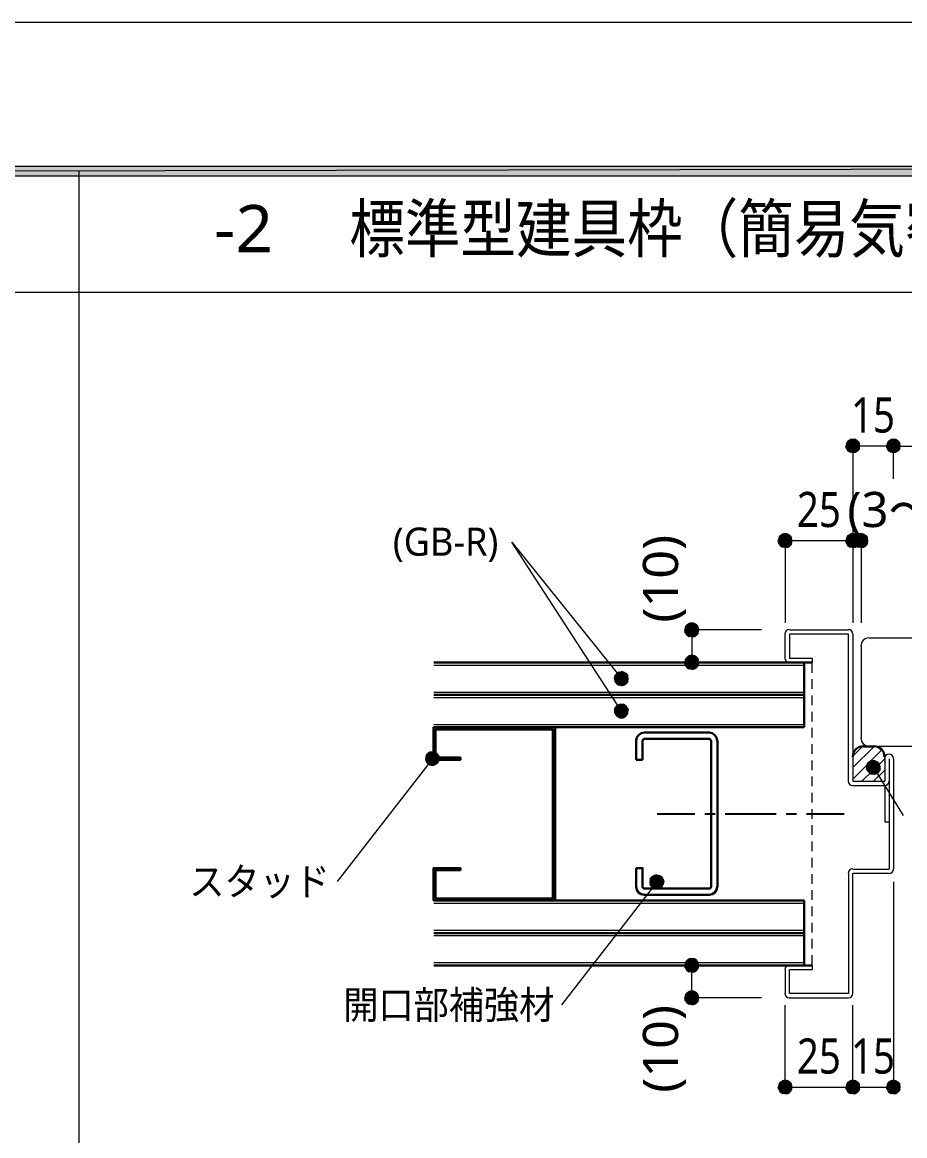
# Model space of a CAD drawing. Header units: millimetres. Extents: x 0 to 420, y 0 to 297.
# Drawn here: x 206 to 271.2, y 214.7 to 297 of the extents above; entities that cross this region are included whole.
import ezdxf
from ezdxf.enums import TextEntityAlignment as Align

# ---------------------------------------------------------------- set-up
doc = ezdxf.new("R2010")
doc.units = ezdxf.units.MM
doc.styles.add('kst32b', font='NotoSansJP-Variable.ttf')

msp = doc.modelspace()

# ---------------------------------------------------------------- hatches: boundary and pattern name
h = msp.add_hatch(color=7)
h.paths.add_polyline_path([(394.166, 285.623), (394.166, 286.321), (26.183, 285.623), (394.166, 285.623)])
h.paths.add_polyline_path([(394.166, 286.321), (26.183, 285.623), (26.183, 286.321), (394.166, 286.321)])
h = msp.add_hatch(color=7)
h.paths.add_polyline_path([(267.377, 266.15), (267.187, 266.129), (267.377, 265.642), (267.377, 266.15)])
h.paths.add_polyline_path([(267.187, 266.129), (267.377, 265.642), (267.018, 266.001), (267.187, 266.129)])
h.paths.add_polyline_path([(267.377, 265.642), (267.018, 266.001), (266.912, 265.832), (267.377, 265.642)])
for points in [[(267.568, 266.129), (267.377, 266.15), (267.377, 265.642), (267.568, 266.129)], [(270.573, 266.129), (270.383, 266.15), (270.383, 265.642), (270.573, 266.129)], [(262.573, 259.122), (262.382, 259.165), (262.382, 258.657), (262.573, 259.122)], [(267.568, 259.122), (267.377, 259.165), (267.377, 258.657), (267.568, 259.122)], [(268.182, 259.122), (267.991, 259.165), (267.991, 258.657), (268.182, 259.122)], [(255.672, 252.518), (255.482, 252.561), (255.482, 252.053), (255.672, 252.518)], [(255.672, 250.126), (255.482, 250.169), (255.482, 249.64), (255.672, 250.126)], [(249.788, 248.243), (249.915, 248.095), (250.275, 248.454), (249.788, 248.243)], [(249.767, 245.978), (249.83, 245.787), (250.275, 246.041), (249.767, 245.978)], [(236.114, 242.062), (236.305, 242.02), (236.305, 242.528), (236.114, 242.062)], [(269.409, 241.956), (269.346, 242.147), (268.901, 241.871), (269.409, 241.956)], [(252.688, 232.939), (252.899, 232.897), (252.899, 233.405), (252.688, 232.939)], [(255.672, 227.732), (255.482, 227.753), (255.482, 227.245), (255.672, 227.732)], [(255.672, 225.319), (255.482, 225.362), (255.482, 224.854), (255.672, 225.319)], [(262.573, 218.715), (262.382, 218.757), (262.382, 218.249), (262.573, 218.715)], [(267.568, 218.715), (267.377, 218.757), (267.377, 218.249), (267.568, 218.715)], [(270.573, 218.715), (270.383, 218.757), (270.383, 218.249), (270.573, 218.715)]]:
    msp.add_hatch(color=7).paths.add_polyline_path(points)
h = msp.add_hatch(color=7)
h.paths.add_polyline_path([(267.885, 265.642), (267.864, 265.832), (267.377, 265.642), (267.885, 265.642)])
h.paths.add_polyline_path([(267.864, 265.832), (267.377, 265.642), (267.737, 266.001), (267.864, 265.832)])
h.paths.add_polyline_path([(267.377, 265.642), (267.737, 266.001), (267.568, 266.129), (267.377, 265.642)])
h = msp.add_hatch(color=7)
h.paths.add_polyline_path([(270.383, 266.15), (270.193, 266.129), (270.383, 265.642), (270.383, 266.15)])
h.paths.add_polyline_path([(270.193, 266.129), (270.383, 265.642), (270.023, 266.001), (270.193, 266.129)])
h.paths.add_polyline_path([(270.383, 265.642), (270.023, 266.001), (269.917, 265.832), (270.383, 265.642)])
h = msp.add_hatch(color=7)
h.paths.add_polyline_path([(270.891, 265.642), (270.849, 265.832), (270.383, 265.642), (270.891, 265.642)])
h.paths.add_polyline_path([(270.849, 265.832), (270.383, 265.642), (270.743, 266.001), (270.849, 265.832)])
h.paths.add_polyline_path([(270.383, 265.642), (270.743, 266.001), (270.573, 266.129), (270.383, 265.642)])
h = msp.add_hatch(color=7)
h.paths.add_polyline_path([(266.912, 265.832), (266.869, 265.642), (267.377, 265.642), (266.912, 265.832)])
h.paths.add_polyline_path([(266.869, 265.642), (267.377, 265.642), (266.912, 265.451), (266.869, 265.642)])
h.paths.add_polyline_path([(267.377, 265.642), (266.912, 265.451), (267.018, 265.282), (267.377, 265.642)])
h = msp.add_hatch(color=7)
h.paths.add_polyline_path([(267.018, 265.282), (267.187, 265.176), (267.377, 265.642), (267.018, 265.282)])
h.paths.add_polyline_path([(267.187, 265.176), (267.377, 265.642), (267.377, 265.134), (267.187, 265.176)])
h.paths.add_polyline_path([(267.377, 265.642), (267.377, 265.134), (267.568, 265.176), (267.377, 265.642)])
h = msp.add_hatch(color=7)
h.paths.add_polyline_path([(267.568, 265.176), (267.737, 265.282), (267.377, 265.642), (267.568, 265.176)])
h.paths.add_polyline_path([(267.737, 265.282), (267.377, 265.642), (267.864, 265.451), (267.737, 265.282)])
h.paths.add_polyline_path([(267.377, 265.642), (267.864, 265.451), (267.885, 265.642), (267.377, 265.642)])
h = msp.add_hatch(color=7)
h.paths.add_polyline_path([(269.917, 265.832), (269.875, 265.642), (270.383, 265.642), (269.917, 265.832)])
h.paths.add_polyline_path([(269.875, 265.642), (270.383, 265.642), (269.917, 265.451), (269.875, 265.642)])
h.paths.add_polyline_path([(270.383, 265.642), (269.917, 265.451), (270.023, 265.282), (270.383, 265.642)])
h = msp.add_hatch(color=7)
h.paths.add_polyline_path([(270.023, 265.282), (270.193, 265.176), (270.383, 265.642), (270.023, 265.282)])
h.paths.add_polyline_path([(270.193, 265.176), (270.383, 265.642), (270.383, 265.134), (270.193, 265.176)])
h.paths.add_polyline_path([(270.383, 265.642), (270.383, 265.134), (270.573, 265.176), (270.383, 265.642)])
h = msp.add_hatch(color=7)
h.paths.add_polyline_path([(270.573, 265.176), (270.743, 265.282), (270.383, 265.642), (270.573, 265.176)])
h.paths.add_polyline_path([(270.743, 265.282), (270.383, 265.642), (270.849, 265.451), (270.743, 265.282)])
h.paths.add_polyline_path([(270.383, 265.642), (270.849, 265.451), (270.891, 265.642), (270.383, 265.642)])
h = msp.add_hatch(color=7)
h.paths.add_polyline_path([(261.916, 258.847), (261.874, 258.657), (262.382, 258.657), (261.916, 258.847)])
h.paths.add_polyline_path([(261.874, 258.657), (262.382, 258.657), (261.916, 258.445), (261.874, 258.657)])
h.paths.add_polyline_path([(262.382, 258.657), (261.916, 258.445), (262.022, 258.276), (262.382, 258.657)])
h = msp.add_hatch(color=7)
h.paths.add_polyline_path([(262.382, 259.165), (262.191, 259.122), (262.382, 258.657), (262.382, 259.165)])
h.paths.add_polyline_path([(262.191, 259.122), (262.382, 258.657), (262.022, 259.016), (262.191, 259.122)])
h.paths.add_polyline_path([(262.382, 258.657), (262.022, 259.016), (261.916, 258.847), (262.382, 258.657)])
h = msp.add_hatch(color=7)
h.paths.add_polyline_path([(262.022, 258.276), (262.191, 258.17), (262.382, 258.657), (262.022, 258.276)])
h.paths.add_polyline_path([(262.191, 258.17), (262.382, 258.657), (262.382, 258.128), (262.191, 258.17)])
h.paths.add_polyline_path([(262.382, 258.657), (262.382, 258.128), (262.573, 258.17), (262.382, 258.657)])
h = msp.add_hatch(color=7)
h.paths.add_polyline_path([(262.89, 258.657), (262.848, 258.847), (262.382, 258.657), (262.89, 258.657)])
h.paths.add_polyline_path([(262.848, 258.847), (262.382, 258.657), (262.742, 259.016), (262.848, 258.847)])
h.paths.add_polyline_path([(262.382, 258.657), (262.742, 259.016), (262.573, 259.122), (262.382, 258.657)])
h = msp.add_hatch(color=7)
h.paths.add_polyline_path([(262.573, 258.17), (262.742, 258.276), (262.382, 258.657), (262.573, 258.17)])
h.paths.add_polyline_path([(262.742, 258.276), (262.382, 258.657), (262.848, 258.445), (262.742, 258.276)])
h.paths.add_polyline_path([(262.382, 258.657), (262.848, 258.445), (262.89, 258.657), (262.382, 258.657)])
h = msp.add_hatch(color=7)
h.paths.add_polyline_path([(266.912, 258.847), (266.869, 258.657), (267.377, 258.657), (266.912, 258.847)])
h.paths.add_polyline_path([(266.869, 258.657), (267.377, 258.657), (266.912, 258.445), (266.869, 258.657)])
h.paths.add_polyline_path([(267.377, 258.657), (266.912, 258.445), (267.018, 258.276), (267.377, 258.657)])
h = msp.add_hatch(color=7)
h.paths.add_polyline_path([(267.377, 259.165), (267.187, 259.122), (267.377, 258.657), (267.377, 259.165)])
h.paths.add_polyline_path([(267.187, 259.122), (267.377, 258.657), (267.018, 259.016), (267.187, 259.122)])
h.paths.add_polyline_path([(267.377, 258.657), (267.018, 259.016), (266.912, 258.847), (267.377, 258.657)])
h = msp.add_hatch(color=7)
h.paths.add_polyline_path([(267.018, 258.276), (267.187, 258.17), (267.377, 258.657), (267.018, 258.276)])
h.paths.add_polyline_path([(267.187, 258.17), (267.377, 258.657), (267.377, 258.128), (267.187, 258.17)])
h.paths.add_polyline_path([(267.377, 258.657), (267.377, 258.128), (267.568, 258.17), (267.377, 258.657)])
h = msp.add_hatch(color=7)
h.paths.add_polyline_path([(267.885, 258.657), (267.864, 258.847), (267.377, 258.657), (267.885, 258.657)])
h.paths.add_polyline_path([(267.864, 258.847), (267.377, 258.657), (267.737, 259.016), (267.864, 258.847)])
h.paths.add_polyline_path([(267.377, 258.657), (267.737, 259.016), (267.568, 259.122), (267.377, 258.657)])
h = msp.add_hatch(color=7)
h.paths.add_polyline_path([(267.568, 258.17), (267.737, 258.276), (267.377, 258.657), (267.568, 258.17)])
h.paths.add_polyline_path([(267.737, 258.276), (267.377, 258.657), (267.864, 258.445), (267.737, 258.276)])
h.paths.add_polyline_path([(267.377, 258.657), (267.864, 258.445), (267.885, 258.657), (267.377, 258.657)])
h = msp.add_hatch(color=7)
h.paths.add_polyline_path([(267.504, 258.847), (267.462, 258.657), (267.991, 258.657), (267.504, 258.847)])
h.paths.add_polyline_path([(267.462, 258.657), (267.991, 258.657), (267.504, 258.445), (267.462, 258.657)])
h.paths.add_polyline_path([(267.991, 258.657), (267.504, 258.445), (267.61, 258.276), (267.991, 258.657)])
h = msp.add_hatch(color=7)
h.paths.add_polyline_path([(267.991, 259.165), (267.779, 259.122), (267.991, 258.657), (267.991, 259.165)])
h.paths.add_polyline_path([(267.779, 259.122), (267.991, 258.657), (267.61, 259.016), (267.779, 259.122)])
h.paths.add_polyline_path([(267.991, 258.657), (267.61, 259.016), (267.504, 258.847), (267.991, 258.657)])
h = msp.add_hatch(color=7)
h.paths.add_polyline_path([(267.61, 258.276), (267.779, 258.17), (267.991, 258.657), (267.61, 258.276)])
h.paths.add_polyline_path([(267.779, 258.17), (267.991, 258.657), (267.991, 258.128), (267.779, 258.17)])
h.paths.add_polyline_path([(267.991, 258.657), (267.991, 258.128), (268.182, 258.17), (267.991, 258.657)])
h = msp.add_hatch(color=7)
h.paths.add_polyline_path([(268.499, 258.657), (268.457, 258.847), (267.991, 258.657), (268.499, 258.657)])
h.paths.add_polyline_path([(268.457, 258.847), (267.991, 258.657), (268.351, 259.016), (268.457, 258.847)])
h.paths.add_polyline_path([(267.991, 258.657), (268.351, 259.016), (268.182, 259.122), (267.991, 258.657)])
h = msp.add_hatch(color=7)
h.paths.add_polyline_path([(268.182, 258.17), (268.351, 258.276), (267.991, 258.657), (268.182, 258.17)])
h.paths.add_polyline_path([(268.351, 258.276), (267.991, 258.657), (268.457, 258.445), (268.351, 258.276)])
h.paths.add_polyline_path([(267.991, 258.657), (268.457, 258.445), (268.499, 258.657), (267.991, 258.657)])
h = msp.add_hatch(color=7)
h.paths.add_polyline_path([(254.995, 252.243), (254.953, 252.053), (255.482, 252.053), (254.995, 252.243)])
h.paths.add_polyline_path([(254.953, 252.053), (255.482, 252.053), (254.995, 251.841), (254.953, 252.053)])
h.paths.add_polyline_path([(255.482, 252.053), (254.995, 251.841), (255.122, 251.693), (255.482, 252.053)])
h = msp.add_hatch(color=7)
h.paths.add_polyline_path([(255.482, 252.561), (255.27, 252.518), (255.482, 252.053), (255.482, 252.561)])
h.paths.add_polyline_path([(255.27, 252.518), (255.482, 252.053), (255.122, 252.412), (255.27, 252.518)])
h.paths.add_polyline_path([(255.482, 252.053), (255.122, 252.412), (254.995, 252.243), (255.482, 252.053)])
h = msp.add_hatch(color=7)
h.paths.add_polyline_path([(255.122, 251.693), (255.27, 251.566), (255.482, 252.053), (255.122, 251.693)])
h.paths.add_polyline_path([(255.27, 251.566), (255.482, 252.053), (255.482, 251.523), (255.27, 251.566)])
h.paths.add_polyline_path([(255.482, 252.053), (255.482, 251.523), (255.672, 251.566), (255.482, 252.053)])
h = msp.add_hatch(color=7)
h.paths.add_polyline_path([(255.99, 252.053), (255.947, 252.243), (255.482, 252.053), (255.99, 252.053)])
h.paths.add_polyline_path([(255.947, 252.243), (255.482, 252.053), (255.841, 252.412), (255.947, 252.243)])
h.paths.add_polyline_path([(255.482, 252.053), (255.841, 252.412), (255.672, 252.518), (255.482, 252.053)])
h = msp.add_hatch(color=7)
h.paths.add_polyline_path([(255.672, 251.566), (255.841, 251.693), (255.482, 252.053), (255.672, 251.566)])
h.paths.add_polyline_path([(255.841, 251.693), (255.482, 252.053), (255.947, 251.841), (255.841, 251.693)])
h.paths.add_polyline_path([(255.482, 252.053), (255.947, 251.841), (255.99, 252.053), (255.482, 252.053)])
h = msp.add_hatch(color=7)
h.paths.add_polyline_path([(254.995, 249.851), (254.953, 249.64), (255.482, 249.64), (254.995, 249.851)])
h.paths.add_polyline_path([(254.953, 249.64), (255.482, 249.64), (254.995, 249.449), (254.953, 249.64)])
h.paths.add_polyline_path([(255.482, 249.64), (254.995, 249.449), (255.122, 249.28), (255.482, 249.64)])
h = msp.add_hatch(color=7)
h.paths.add_polyline_path([(255.482, 250.169), (255.27, 250.126), (255.482, 249.64), (255.482, 250.169)])
h.paths.add_polyline_path([(255.27, 250.126), (255.482, 249.64), (255.122, 249.999), (255.27, 250.126)])
h.paths.add_polyline_path([(255.482, 249.64), (255.122, 249.999), (254.995, 249.851), (255.482, 249.64)])
h = msp.add_hatch(color=7)
h.paths.add_polyline_path([(255.122, 249.28), (255.27, 249.174), (255.482, 249.64), (255.122, 249.28)])
h.paths.add_polyline_path([(255.27, 249.174), (255.482, 249.64), (255.482, 249.132), (255.27, 249.174)])
h.paths.add_polyline_path([(255.482, 249.64), (255.482, 249.132), (255.672, 249.174), (255.482, 249.64)])
h = msp.add_hatch(color=7)
h.paths.add_polyline_path([(255.99, 249.64), (255.947, 249.851), (255.482, 249.64), (255.99, 249.64)])
h.paths.add_polyline_path([(255.947, 249.851), (255.482, 249.64), (255.841, 249.999), (255.947, 249.851)])
h.paths.add_polyline_path([(255.482, 249.64), (255.841, 249.999), (255.672, 250.126), (255.482, 249.64)])
h = msp.add_hatch(color=7)
h.paths.add_polyline_path([(255.672, 249.174), (255.841, 249.28), (255.482, 249.64), (255.672, 249.174)])
h.paths.add_polyline_path([(255.841, 249.28), (255.482, 249.64), (255.947, 249.449), (255.841, 249.28)])
h.paths.add_polyline_path([(255.482, 249.64), (255.947, 249.449), (255.99, 249.64), (255.482, 249.64)])
h = msp.add_hatch(color=7)
h.paths.add_polyline_path([(249.915, 248.814), (249.788, 248.645), (250.275, 248.454), (249.915, 248.814)])
h.paths.add_polyline_path([(249.788, 248.645), (250.275, 248.454), (249.767, 248.454), (249.788, 248.645)])
h.paths.add_polyline_path([(250.275, 248.454), (249.767, 248.454), (249.788, 248.243), (250.275, 248.454)])
h = msp.add_hatch(color=7)
h.paths.add_polyline_path([(250.465, 248.92), (250.275, 248.962), (250.275, 248.454), (250.465, 248.92)])
h.paths.add_polyline_path([(250.275, 248.962), (250.275, 248.454), (250.084, 248.92), (250.275, 248.962)])
h.paths.add_polyline_path([(250.275, 248.454), (250.084, 248.92), (249.915, 248.814), (250.275, 248.454)])
h = msp.add_hatch(color=7)
h.paths.add_polyline_path([(250.783, 248.454), (250.74, 248.645), (250.275, 248.454), (250.783, 248.454)])
h.paths.add_polyline_path([(250.74, 248.645), (250.275, 248.454), (250.635, 248.814), (250.74, 248.645)])
h.paths.add_polyline_path([(250.275, 248.454), (250.635, 248.814), (250.465, 248.92), (250.275, 248.454)])
h = msp.add_hatch(color=7)
h.paths.add_polyline_path([(249.915, 248.095), (250.084, 247.967), (250.275, 248.454), (249.915, 248.095)])
h.paths.add_polyline_path([(250.084, 247.967), (250.275, 248.454), (250.275, 247.925), (250.084, 247.967)])
h.paths.add_polyline_path([(250.275, 248.454), (250.275, 247.925), (250.465, 247.967), (250.275, 248.454)])
h = msp.add_hatch(color=7)
h.paths.add_polyline_path([(250.465, 247.967), (250.635, 248.095), (250.275, 248.454), (250.465, 247.967)])
h.paths.add_polyline_path([(250.635, 248.095), (250.275, 248.454), (250.74, 248.243), (250.635, 248.095)])
h.paths.add_polyline_path([(250.275, 248.454), (250.74, 248.243), (250.783, 248.454), (250.275, 248.454)])
h = msp.add_hatch(color=7)
h.paths.add_polyline_path([(250.021, 246.486), (249.873, 246.359), (250.275, 246.041), (250.021, 246.486)])
h.paths.add_polyline_path([(249.873, 246.359), (250.275, 246.041), (249.767, 246.189), (249.873, 246.359)])
h.paths.add_polyline_path([(250.275, 246.041), (249.767, 246.189), (249.767, 245.978), (250.275, 246.041)])
h = msp.add_hatch(color=7)
h.paths.add_polyline_path([(250.592, 246.443), (250.402, 246.549), (250.275, 246.041), (250.592, 246.443)])
h.paths.add_polyline_path([(250.402, 246.549), (250.275, 246.041), (250.211, 246.549), (250.402, 246.549)])
h.paths.add_polyline_path([(250.275, 246.041), (250.211, 246.549), (250.021, 246.486), (250.275, 246.041)])
h = msp.add_hatch(color=7)
h.paths.add_polyline_path([(250.762, 245.914), (250.783, 246.105), (250.275, 246.041), (250.762, 245.914)])
h.paths.add_polyline_path([(250.783, 246.105), (250.275, 246.041), (250.719, 246.295), (250.783, 246.105)])
h.paths.add_polyline_path([(250.275, 246.041), (250.719, 246.295), (250.592, 246.443), (250.275, 246.041)])
h = msp.add_hatch(color=7)
h.paths.add_polyline_path([(249.83, 245.787), (249.957, 245.639), (250.275, 246.041), (249.83, 245.787)])
h.paths.add_polyline_path([(249.957, 245.639), (250.275, 246.041), (250.148, 245.554), (249.957, 245.639)])
h.paths.add_polyline_path([(250.275, 246.041), (250.148, 245.554), (250.338, 245.533), (250.275, 246.041)])
h = msp.add_hatch(color=7)
h.paths.add_polyline_path([(250.338, 245.533), (250.529, 245.597), (250.275, 246.041), (250.338, 245.533)])
h.paths.add_polyline_path([(250.529, 245.597), (250.275, 246.041), (250.677, 245.745), (250.529, 245.597)])
h.paths.add_polyline_path([(250.275, 246.041), (250.677, 245.745), (250.762, 245.914), (250.275, 246.041)])
h = msp.add_hatch(color=7)
h.paths.add_polyline_path([(236.114, 243.014), (235.945, 242.887), (236.305, 242.528), (236.114, 243.014)])
h.paths.add_polyline_path([(235.945, 242.887), (236.305, 242.528), (235.839, 242.739), (235.945, 242.887)])
h.paths.add_polyline_path([(236.305, 242.528), (235.839, 242.739), (235.797, 242.528), (236.305, 242.528)])
h = msp.add_hatch(color=7)
h.paths.add_polyline_path([(236.664, 242.887), (236.495, 243.014), (236.305, 242.528), (236.664, 242.887)])
h.paths.add_polyline_path([(236.495, 243.014), (236.305, 242.528), (236.305, 243.036), (236.495, 243.014)])
h.paths.add_polyline_path([(236.305, 242.528), (236.305, 243.036), (236.114, 243.014), (236.305, 242.528)])
h = msp.add_hatch(color=7)
h.paths.add_polyline_path([(236.77, 242.337), (236.813, 242.528), (236.305, 242.528), (236.77, 242.337)])
h.paths.add_polyline_path([(236.813, 242.528), (236.305, 242.528), (236.77, 242.739), (236.813, 242.528)])
h.paths.add_polyline_path([(236.305, 242.528), (236.77, 242.739), (236.664, 242.887), (236.305, 242.528)])
h = msp.add_hatch(color=7)
h.paths.add_polyline_path([(235.797, 242.528), (235.839, 242.337), (236.305, 242.528), (235.797, 242.528)])
h.paths.add_polyline_path([(235.839, 242.337), (236.305, 242.528), (235.945, 242.168), (235.839, 242.337)])
h.paths.add_polyline_path([(236.305, 242.528), (235.945, 242.168), (236.114, 242.062), (236.305, 242.528)])
h = msp.add_hatch(color=7)
h.paths.add_polyline_path([(236.305, 242.02), (236.495, 242.062), (236.305, 242.528), (236.305, 242.02)])
h.paths.add_polyline_path([(236.495, 242.062), (236.305, 242.528), (236.664, 242.168), (236.495, 242.062)])
h.paths.add_polyline_path([(236.305, 242.528), (236.664, 242.168), (236.77, 242.337), (236.305, 242.528)])
h = msp.add_hatch(color=7)
h.paths.add_polyline_path([(268.817, 242.379), (268.626, 242.316), (268.901, 241.871), (268.817, 242.379)])
h.paths.add_polyline_path([(268.626, 242.316), (268.901, 241.871), (268.478, 242.189), (268.626, 242.316)])
h.paths.add_polyline_path([(268.901, 241.871), (268.478, 242.189), (268.393, 241.998), (268.901, 241.871)])
h = msp.add_hatch(color=7)
h.paths.add_polyline_path([(269.346, 242.147), (269.198, 242.295), (268.901, 241.871), (269.346, 242.147)])
h.paths.add_polyline_path([(269.198, 242.295), (268.901, 241.871), (269.028, 242.379), (269.198, 242.295)])
h.paths.add_polyline_path([(268.901, 241.871), (269.028, 242.379), (268.817, 242.379), (268.901, 241.871)])
h = msp.add_hatch(color=7)
h.paths.add_polyline_path([(268.393, 241.998), (268.393, 241.787), (268.901, 241.871), (268.393, 241.998)])
h.paths.add_polyline_path([(268.393, 241.787), (268.901, 241.871), (268.457, 241.617), (268.393, 241.787)])
h.paths.add_polyline_path([(268.901, 241.871), (268.457, 241.617), (268.605, 241.469), (268.901, 241.871)])
h = msp.add_hatch(color=7)
h.paths.add_polyline_path([(268.605, 241.469), (268.774, 241.385), (268.901, 241.871), (268.605, 241.469)])
h.paths.add_polyline_path([(268.774, 241.385), (268.901, 241.871), (268.986, 241.363), (268.774, 241.385)])
h.paths.add_polyline_path([(268.901, 241.871), (268.986, 241.363), (269.177, 241.448), (268.901, 241.871)])
h = msp.add_hatch(color=7)
h.paths.add_polyline_path([(269.177, 241.448), (269.325, 241.575), (268.901, 241.871), (269.177, 241.448)])
h.paths.add_polyline_path([(269.325, 241.575), (268.901, 241.871), (269.409, 241.766), (269.325, 241.575)])
h.paths.add_polyline_path([(268.901, 241.871), (269.409, 241.766), (269.409, 241.956), (268.901, 241.871)])
h = msp.add_hatch(color=7)
h.paths.add_polyline_path([(252.688, 233.892), (252.518, 233.786), (252.899, 233.405), (252.688, 233.892)])
h.paths.add_polyline_path([(252.518, 233.786), (252.899, 233.405), (252.412, 233.616), (252.518, 233.786)])
h.paths.add_polyline_path([(252.899, 233.405), (252.412, 233.616), (252.37, 233.405), (252.899, 233.405)])
h = msp.add_hatch(color=7)
h.paths.add_polyline_path([(253.259, 233.786), (253.09, 233.892), (252.899, 233.405), (253.259, 233.786)])
h.paths.add_polyline_path([(253.09, 233.892), (252.899, 233.405), (252.899, 233.934), (253.09, 233.892)])
h.paths.add_polyline_path([(252.899, 233.405), (252.899, 233.934), (252.688, 233.892), (252.899, 233.405)])
h = msp.add_hatch(color=7)
h.paths.add_polyline_path([(253.365, 233.214), (253.407, 233.405), (252.899, 233.405), (253.365, 233.214)])
h.paths.add_polyline_path([(253.407, 233.405), (252.899, 233.405), (253.365, 233.616), (253.407, 233.405)])
h.paths.add_polyline_path([(252.899, 233.405), (253.365, 233.616), (253.259, 233.786), (252.899, 233.405)])
h = msp.add_hatch(color=7)
h.paths.add_polyline_path([(252.37, 233.405), (252.412, 233.214), (252.899, 233.405), (252.37, 233.405)])
h.paths.add_polyline_path([(252.412, 233.214), (252.899, 233.405), (252.518, 233.045), (252.412, 233.214)])
h.paths.add_polyline_path([(252.899, 233.405), (252.518, 233.045), (252.688, 232.939), (252.899, 233.405)])
h = msp.add_hatch(color=7)
h.paths.add_polyline_path([(252.899, 232.897), (253.09, 232.939), (252.899, 233.405), (252.899, 232.897)])
h.paths.add_polyline_path([(253.09, 232.939), (252.899, 233.405), (253.259, 233.045), (253.09, 232.939)])
h.paths.add_polyline_path([(252.899, 233.405), (253.259, 233.045), (253.365, 233.214), (252.899, 233.405)])
h = msp.add_hatch(color=7)
h.paths.add_polyline_path([(254.995, 227.436), (254.953, 227.245), (255.482, 227.245), (254.995, 227.436)])
h.paths.add_polyline_path([(254.953, 227.245), (255.482, 227.245), (254.995, 227.055), (254.953, 227.245)])
h.paths.add_polyline_path([(255.482, 227.245), (254.995, 227.055), (255.122, 226.886), (255.482, 227.245)])
h = msp.add_hatch(color=7)
h.paths.add_polyline_path([(255.482, 227.753), (255.27, 227.732), (255.482, 227.245), (255.482, 227.753)])
h.paths.add_polyline_path([(255.27, 227.732), (255.482, 227.245), (255.122, 227.605), (255.27, 227.732)])
h.paths.add_polyline_path([(255.482, 227.245), (255.122, 227.605), (254.995, 227.436), (255.482, 227.245)])
h = msp.add_hatch(color=7)
h.paths.add_polyline_path([(255.122, 226.886), (255.27, 226.78), (255.482, 227.245), (255.122, 226.886)])
h.paths.add_polyline_path([(255.27, 226.78), (255.482, 227.245), (255.482, 226.737), (255.27, 226.78)])
h.paths.add_polyline_path([(255.482, 227.245), (255.482, 226.737), (255.672, 226.78), (255.482, 227.245)])
h = msp.add_hatch(color=7)
h.paths.add_polyline_path([(255.99, 227.245), (255.947, 227.436), (255.482, 227.245), (255.99, 227.245)])
h.paths.add_polyline_path([(255.947, 227.436), (255.482, 227.245), (255.841, 227.605), (255.947, 227.436)])
h.paths.add_polyline_path([(255.482, 227.245), (255.841, 227.605), (255.672, 227.732), (255.482, 227.245)])
h = msp.add_hatch(color=7)
h.paths.add_polyline_path([(255.672, 226.78), (255.841, 226.886), (255.482, 227.245), (255.672, 226.78)])
h.paths.add_polyline_path([(255.841, 226.886), (255.482, 227.245), (255.947, 227.055), (255.841, 226.886)])
h.paths.add_polyline_path([(255.482, 227.245), (255.947, 227.055), (255.99, 227.245), (255.482, 227.245)])
h = msp.add_hatch(color=7)
h.paths.add_polyline_path([(254.995, 225.044), (254.953, 224.854), (255.482, 224.854), (254.995, 225.044)])
h.paths.add_polyline_path([(254.953, 224.854), (255.482, 224.854), (254.995, 224.642), (254.953, 224.854)])
h.paths.add_polyline_path([(255.482, 224.854), (254.995, 224.642), (255.122, 224.494), (255.482, 224.854)])
h = msp.add_hatch(color=7)
h.paths.add_polyline_path([(255.482, 225.362), (255.27, 225.319), (255.482, 224.854), (255.482, 225.362)])
h.paths.add_polyline_path([(255.27, 225.319), (255.482, 224.854), (255.122, 225.213), (255.27, 225.319)])
h.paths.add_polyline_path([(255.482, 224.854), (255.122, 225.213), (254.995, 225.044), (255.482, 224.854)])
h = msp.add_hatch(color=7)
h.paths.add_polyline_path([(255.122, 224.494), (255.27, 224.367), (255.482, 224.854), (255.122, 224.494)])
h.paths.add_polyline_path([(255.27, 224.367), (255.482, 224.854), (255.482, 224.324), (255.27, 224.367)])
h.paths.add_polyline_path([(255.482, 224.854), (255.482, 224.324), (255.672, 224.367), (255.482, 224.854)])
h = msp.add_hatch(color=7)
h.paths.add_polyline_path([(255.99, 224.854), (255.947, 225.044), (255.482, 224.854), (255.99, 224.854)])
h.paths.add_polyline_path([(255.947, 225.044), (255.482, 224.854), (255.841, 225.213), (255.947, 225.044)])
h.paths.add_polyline_path([(255.482, 224.854), (255.841, 225.213), (255.672, 225.319), (255.482, 224.854)])
h = msp.add_hatch(color=7)
h.paths.add_polyline_path([(255.672, 224.367), (255.841, 224.494), (255.482, 224.854), (255.672, 224.367)])
h.paths.add_polyline_path([(255.841, 224.494), (255.482, 224.854), (255.947, 224.642), (255.841, 224.494)])
h.paths.add_polyline_path([(255.482, 224.854), (255.947, 224.642), (255.99, 224.854), (255.482, 224.854)])
h = msp.add_hatch(color=7)
h.paths.add_polyline_path([(261.916, 218.44), (261.874, 218.249), (262.382, 218.249), (261.916, 218.44)])
h.paths.add_polyline_path([(261.874, 218.249), (262.382, 218.249), (261.916, 218.059), (261.874, 218.249)])
h.paths.add_polyline_path([(262.382, 218.249), (261.916, 218.059), (262.022, 217.89), (262.382, 218.249)])
h = msp.add_hatch(color=7)
h.paths.add_polyline_path([(262.382, 218.757), (262.191, 218.715), (262.382, 218.249), (262.382, 218.757)])
h.paths.add_polyline_path([(262.191, 218.715), (262.382, 218.249), (262.022, 218.609), (262.191, 218.715)])
h.paths.add_polyline_path([(262.382, 218.249), (262.022, 218.609), (261.916, 218.44), (262.382, 218.249)])
h = msp.add_hatch(color=7)
h.paths.add_polyline_path([(262.022, 217.89), (262.191, 217.784), (262.382, 218.249), (262.022, 217.89)])
h.paths.add_polyline_path([(262.191, 217.784), (262.382, 218.249), (262.382, 217.741), (262.191, 217.784)])
h.paths.add_polyline_path([(262.382, 218.249), (262.382, 217.741), (262.573, 217.784), (262.382, 218.249)])
h = msp.add_hatch(color=7)
h.paths.add_polyline_path([(262.89, 218.249), (262.848, 218.44), (262.382, 218.249), (262.89, 218.249)])
h.paths.add_polyline_path([(262.848, 218.44), (262.382, 218.249), (262.742, 218.609), (262.848, 218.44)])
h.paths.add_polyline_path([(262.382, 218.249), (262.742, 218.609), (262.573, 218.715), (262.382, 218.249)])
h = msp.add_hatch(color=7)
h.paths.add_polyline_path([(262.573, 217.784), (262.742, 217.89), (262.382, 218.249), (262.573, 217.784)])
h.paths.add_polyline_path([(262.742, 217.89), (262.382, 218.249), (262.848, 218.059), (262.742, 217.89)])
h.paths.add_polyline_path([(262.382, 218.249), (262.848, 218.059), (262.89, 218.249), (262.382, 218.249)])
h = msp.add_hatch(color=7)
h.paths.add_polyline_path([(266.912, 218.44), (266.869, 218.249), (267.377, 218.249), (266.912, 218.44)])
h.paths.add_polyline_path([(266.869, 218.249), (267.377, 218.249), (266.912, 218.059), (266.869, 218.249)])
h.paths.add_polyline_path([(267.377, 218.249), (266.912, 218.059), (267.018, 217.89), (267.377, 218.249)])
h = msp.add_hatch(color=7)
h.paths.add_polyline_path([(267.377, 218.757), (267.187, 218.715), (267.377, 218.249), (267.377, 218.757)])
h.paths.add_polyline_path([(267.187, 218.715), (267.377, 218.249), (267.018, 218.609), (267.187, 218.715)])
h.paths.add_polyline_path([(267.377, 218.249), (267.018, 218.609), (266.912, 218.44), (267.377, 218.249)])
h = msp.add_hatch(color=7)
h.paths.add_polyline_path([(267.018, 217.89), (267.187, 217.784), (267.377, 218.249), (267.018, 217.89)])
h.paths.add_polyline_path([(267.187, 217.784), (267.377, 218.249), (267.377, 217.741), (267.187, 217.784)])
h.paths.add_polyline_path([(267.377, 218.249), (267.377, 217.741), (267.568, 217.784), (267.377, 218.249)])
h = msp.add_hatch(color=7)
h.paths.add_polyline_path([(267.885, 218.249), (267.864, 218.44), (267.377, 218.249), (267.885, 218.249)])
h.paths.add_polyline_path([(267.864, 218.44), (267.377, 218.249), (267.737, 218.609), (267.864, 218.44)])
h.paths.add_polyline_path([(267.377, 218.249), (267.737, 218.609), (267.568, 218.715), (267.377, 218.249)])
h = msp.add_hatch(color=7)
h.paths.add_polyline_path([(267.568, 217.784), (267.737, 217.89), (267.377, 218.249), (267.568, 217.784)])
h.paths.add_polyline_path([(267.737, 217.89), (267.377, 218.249), (267.864, 218.059), (267.737, 217.89)])
h.paths.add_polyline_path([(267.377, 218.249), (267.864, 218.059), (267.885, 218.249), (267.377, 218.249)])
h = msp.add_hatch(color=7)
h.paths.add_polyline_path([(269.917, 218.44), (269.875, 218.249), (270.383, 218.249), (269.917, 218.44)])
h.paths.add_polyline_path([(269.875, 218.249), (270.383, 218.249), (269.917, 218.059), (269.875, 218.249)])
h.paths.add_polyline_path([(270.383, 218.249), (269.917, 218.059), (270.023, 217.89), (270.383, 218.249)])
h = msp.add_hatch(color=7)
h.paths.add_polyline_path([(270.383, 218.757), (270.193, 218.715), (270.383, 218.249), (270.383, 218.757)])
h.paths.add_polyline_path([(270.193, 218.715), (270.383, 218.249), (270.023, 218.609), (270.193, 218.715)])
h.paths.add_polyline_path([(270.383, 218.249), (270.023, 218.609), (269.917, 218.44), (270.383, 218.249)])
h = msp.add_hatch(color=7)
h.paths.add_polyline_path([(270.023, 217.89), (270.193, 217.784), (270.383, 218.249), (270.023, 217.89)])
h.paths.add_polyline_path([(270.193, 217.784), (270.383, 218.249), (270.383, 217.741), (270.193, 217.784)])
h.paths.add_polyline_path([(270.383, 218.249), (270.383, 217.741), (270.573, 217.784), (270.383, 218.249)])
h = msp.add_hatch(color=7)
h.paths.add_polyline_path([(270.891, 218.249), (270.849, 218.44), (270.383, 218.249), (270.891, 218.249)])
h.paths.add_polyline_path([(270.849, 218.44), (270.383, 218.249), (270.743, 218.609), (270.849, 218.44)])
h.paths.add_polyline_path([(270.383, 218.249), (270.743, 218.609), (270.573, 218.715), (270.383, 218.249)])
h = msp.add_hatch(color=7)
h.paths.add_polyline_path([(270.573, 217.784), (270.743, 217.89), (270.383, 218.249), (270.573, 217.784)])
h.paths.add_polyline_path([(270.743, 217.89), (270.383, 218.249), (270.849, 218.059), (270.743, 217.89)])
h.paths.add_polyline_path([(270.383, 218.249), (270.849, 218.059), (270.891, 218.249), (270.383, 218.249)])

# ---------------------------------------------------------------- linework, layer by layer
at = {"lineweight": 13}
msp.add_lwpolyline([(0.191, 0), (0.191, 296.968), (420.158, 296.968), (420.158, 0)], close=True, dxfattribs=at)
at = {"lineweight": 0}
for points in [[(394.166, 285.623), (394.166, 286.321), (26.183, 285.623)], [(394.166, 286.321), (26.183, 285.623), (26.183, 286.321)], [(267.377, 265.642), (267.018, 266.001), (266.912, 265.832)], [(267.187, 266.129), (267.377, 265.642), (267.018, 266.001)], [(267.377, 266.15), (267.187, 266.129), (267.377, 265.642)], [(267.568, 266.129), (267.377, 266.15), (267.377, 265.642)], [(267.377, 265.642), (267.737, 266.001), (267.568, 266.129)], [(267.864, 265.832), (267.377, 265.642), (267.737, 266.001)], [(270.383, 265.642), (270.023, 266.001), (269.917, 265.832)], [(270.193, 266.129), (270.383, 265.642), (270.023, 266.001)], [(270.383, 266.15), (270.193, 266.129), (270.383, 265.642)], [(270.573, 266.129), (270.383, 266.15), (270.383, 265.642)], [(270.383, 265.642), (270.743, 266.001), (270.573, 266.129)], [(270.849, 265.832), (270.383, 265.642), (270.743, 266.001)], [(266.912, 265.832), (266.869, 265.642), (267.377, 265.642)], [(266.869, 265.642), (267.377, 265.642), (266.912, 265.451)], [(267.377, 265.642), (266.912, 265.451), (267.018, 265.282)], [(267.018, 265.282), (267.187, 265.176), (267.377, 265.642)], [(267.187, 265.176), (267.377, 265.642), (267.377, 265.134)], [(267.885, 265.642), (267.864, 265.832), (267.377, 265.642)], [(267.377, 265.642), (267.377, 265.134), (267.568, 265.176)], [(267.568, 265.176), (267.737, 265.282), (267.377, 265.642)], [(267.737, 265.282), (267.377, 265.642), (267.864, 265.451)], [(267.377, 265.642), (267.864, 265.451), (267.885, 265.642)], [(269.917, 265.832), (269.875, 265.642), (270.383, 265.642)], [(269.875, 265.642), (270.383, 265.642), (269.917, 265.451)], [(270.383, 265.642), (269.917, 265.451), (270.023, 265.282)], [(270.023, 265.282), (270.193, 265.176), (270.383, 265.642)], [(270.193, 265.176), (270.383, 265.642), (270.383, 265.134)], [(270.891, 265.642), (270.849, 265.832), (270.383, 265.642)], [(270.383, 265.642), (270.383, 265.134), (270.573, 265.176)], [(270.573, 265.176), (270.743, 265.282), (270.383, 265.642)], [(270.743, 265.282), (270.383, 265.642), (270.849, 265.451)], [(270.383, 265.642), (270.849, 265.451), (270.891, 265.642)], [(261.916, 258.847), (261.874, 258.657), (262.382, 258.657)], [(261.874, 258.657), (262.382, 258.657), (261.916, 258.445)], [(262.382, 258.657), (262.022, 259.016), (261.916, 258.847)], [(262.382, 258.657), (261.916, 258.445), (262.022, 258.276)], [(262.191, 259.122), (262.382, 258.657), (262.022, 259.016)], [(262.022, 258.276), (262.191, 258.17), (262.382, 258.657)], [(262.382, 259.165), (262.191, 259.122), (262.382, 258.657)], [(262.191, 258.17), (262.382, 258.657), (262.382, 258.128)], [(262.573, 259.122), (262.382, 259.165), (262.382, 258.657)], [(262.382, 258.657), (262.742, 259.016), (262.573, 259.122)], [(262.848, 258.847), (262.382, 258.657), (262.742, 259.016)], [(262.89, 258.657), (262.848, 258.847), (262.382, 258.657)], [(262.382, 258.657), (262.382, 258.128), (262.573, 258.17)], [(262.573, 258.17), (262.742, 258.276), (262.382, 258.657)], [(262.742, 258.276), (262.382, 258.657), (262.848, 258.445)], [(262.382, 258.657), (262.848, 258.445), (262.89, 258.657)], [(266.912, 258.847), (266.869, 258.657), (267.377, 258.657)], [(266.869, 258.657), (267.377, 258.657), (266.912, 258.445)], [(267.377, 258.657), (267.018, 259.016), (266.912, 258.847)], [(267.377, 258.657), (266.912, 258.445), (267.018, 258.276)], [(267.187, 259.122), (267.377, 258.657), (267.018, 259.016)], [(267.018, 258.276), (267.187, 258.17), (267.377, 258.657)], [(267.377, 259.165), (267.187, 259.122), (267.377, 258.657)], [(267.187, 258.17), (267.377, 258.657), (267.377, 258.128)], [(267.568, 259.122), (267.377, 259.165), (267.377, 258.657)], [(267.377, 258.657), (267.737, 259.016), (267.568, 259.122)], [(267.864, 258.847), (267.377, 258.657), (267.737, 259.016)], [(267.885, 258.657), (267.864, 258.847), (267.377, 258.657)], [(267.377, 258.657), (267.377, 258.128), (267.568, 258.17)], [(267.568, 258.17), (267.737, 258.276), (267.377, 258.657)], [(267.737, 258.276), (267.377, 258.657), (267.864, 258.445)], [(267.377, 258.657), (267.864, 258.445), (267.885, 258.657)], [(267.504, 258.847), (267.462, 258.657), (267.991, 258.657)], [(267.462, 258.657), (267.991, 258.657), (267.504, 258.445)], [(267.991, 258.657), (267.61, 259.016), (267.504, 258.847)], [(267.991, 258.657), (267.504, 258.445), (267.61, 258.276)], [(267.779, 259.122), (267.991, 258.657), (267.61, 259.016)], [(267.61, 258.276), (267.779, 258.17), (267.991, 258.657)], [(267.991, 259.165), (267.779, 259.122), (267.991, 258.657)], [(267.779, 258.17), (267.991, 258.657), (267.991, 258.128)], [(268.182, 259.122), (267.991, 259.165), (267.991, 258.657)], [(267.991, 258.657), (268.351, 259.016), (268.182, 259.122)], [(268.457, 258.847), (267.991, 258.657), (268.351, 259.016)], [(268.499, 258.657), (268.457, 258.847), (267.991, 258.657)], [(267.991, 258.657), (267.991, 258.128), (268.182, 258.17)], [(268.182, 258.17), (268.351, 258.276), (267.991, 258.657)], [(268.351, 258.276), (267.991, 258.657), (268.457, 258.445)], [(267.991, 258.657), (268.457, 258.445), (268.499, 258.657)], [(254.995, 252.243), (254.953, 252.053), (255.482, 252.053)], [(254.953, 252.053), (255.482, 252.053), (254.995, 251.841)], [(255.482, 252.053), (255.122, 252.412), (254.995, 252.243)], [(255.482, 252.053), (254.995, 251.841), (255.122, 251.693)], [(255.27, 252.518), (255.482, 252.053), (255.122, 252.412)], [(255.122, 251.693), (255.27, 251.566), (255.482, 252.053)], [(255.482, 252.561), (255.27, 252.518), (255.482, 252.053)], [(255.27, 251.566), (255.482, 252.053), (255.482, 251.523)], [(255.672, 252.518), (255.482, 252.561), (255.482, 252.053)], [(255.482, 252.053), (255.841, 252.412), (255.672, 252.518)], [(255.947, 252.243), (255.482, 252.053), (255.841, 252.412)], [(255.99, 252.053), (255.947, 252.243), (255.482, 252.053)], [(255.482, 252.053), (255.482, 251.523), (255.672, 251.566)], [(255.672, 251.566), (255.841, 251.693), (255.482, 252.053)], [(255.841, 251.693), (255.482, 252.053), (255.947, 251.841)], [(255.482, 252.053), (255.947, 251.841), (255.99, 252.053)], [(254.995, 249.851), (254.953, 249.64), (255.482, 249.64)], [(254.953, 249.64), (255.482, 249.64), (254.995, 249.449)], [(255.482, 249.64), (255.122, 249.999), (254.995, 249.851)], [(255.482, 249.64), (254.995, 249.449), (255.122, 249.28)], [(255.27, 250.126), (255.482, 249.64), (255.122, 249.999)], [(255.122, 249.28), (255.27, 249.174), (255.482, 249.64)], [(255.482, 250.169), (255.27, 250.126), (255.482, 249.64)], [(255.27, 249.174), (255.482, 249.64), (255.482, 249.132)], [(255.672, 250.126), (255.482, 250.169), (255.482, 249.64)], [(255.482, 249.64), (255.841, 249.999), (255.672, 250.126)], [(255.947, 249.851), (255.482, 249.64), (255.841, 249.999)], [(255.99, 249.64), (255.947, 249.851), (255.482, 249.64)], [(255.482, 249.64), (255.482, 249.132), (255.672, 249.174)], [(255.672, 249.174), (255.841, 249.28), (255.482, 249.64)], [(255.841, 249.28), (255.482, 249.64), (255.947, 249.449)], [(255.482, 249.64), (255.947, 249.449), (255.99, 249.64)], [(249.788, 248.645), (250.275, 248.454), (249.767, 248.454)], [(249.915, 248.814), (249.788, 248.645), (250.275, 248.454)], [(250.275, 248.454), (250.084, 248.92), (249.915, 248.814)], [(250.275, 248.962), (250.275, 248.454), (250.084, 248.92)], [(250.465, 248.92), (250.275, 248.962), (250.275, 248.454)], [(250.275, 248.454), (250.635, 248.814), (250.465, 248.92)], [(250.74, 248.645), (250.275, 248.454), (250.635, 248.814)], [(250.783, 248.454), (250.74, 248.645), (250.275, 248.454)], [(250.275, 248.454), (249.767, 248.454), (249.788, 248.243)], [(249.788, 248.243), (249.915, 248.095), (250.275, 248.454)], [(249.915, 248.095), (250.084, 247.967), (250.275, 248.454)], [(250.084, 247.967), (250.275, 248.454), (250.275, 247.925)], [(250.275, 248.454), (250.275, 247.925), (250.465, 247.967)], [(250.465, 247.967), (250.635, 248.095), (250.275, 248.454)], [(250.635, 248.095), (250.275, 248.454), (250.74, 248.243)], [(250.275, 248.454), (250.74, 248.243), (250.783, 248.454)], [(249.873, 246.359), (250.275, 246.041), (249.767, 246.189)], [(250.275, 246.041), (249.767, 246.189), (249.767, 245.978)], [(250.021, 246.486), (249.873, 246.359), (250.275, 246.041)], [(250.275, 246.041), (250.211, 246.549), (250.021, 246.486)], [(250.402, 246.549), (250.275, 246.041), (250.211, 246.549)], [(250.592, 246.443), (250.402, 246.549), (250.275, 246.041)], [(250.275, 246.041), (250.719, 246.295), (250.592, 246.443)], [(250.783, 246.105), (250.275, 246.041), (250.719, 246.295)], [(249.767, 245.978), (249.83, 245.787), (250.275, 246.041)], [(249.83, 245.787), (249.957, 245.639), (250.275, 246.041)], [(249.957, 245.639), (250.275, 246.041), (250.148, 245.554)], [(250.275, 246.041), (250.148, 245.554), (250.338, 245.533)], [(250.762, 245.914), (250.783, 246.105), (250.275, 246.041)], [(250.338, 245.533), (250.529, 245.597), (250.275, 246.041)], [(250.529, 245.597), (250.275, 246.041), (250.677, 245.745)], [(250.275, 246.041), (250.677, 245.745), (250.762, 245.914)], [(235.945, 242.887), (236.305, 242.528), (235.839, 242.739)], [(236.114, 243.014), (235.945, 242.887), (236.305, 242.528)], [(236.305, 242.528), (236.305, 243.036), (236.114, 243.014)], [(236.495, 243.014), (236.305, 242.528), (236.305, 243.036)], [(236.664, 242.887), (236.495, 243.014), (236.305, 242.528)], [(236.305, 242.528), (236.77, 242.739), (236.664, 242.887)], [(236.305, 242.528), (235.839, 242.739), (235.797, 242.528)], [(235.797, 242.528), (235.839, 242.337), (236.305, 242.528)], [(235.839, 242.337), (236.305, 242.528), (235.945, 242.168)], [(236.305, 242.528), (235.945, 242.168), (236.114, 242.062)], [(236.114, 242.062), (236.305, 242.02), (236.305, 242.528)], [(236.813, 242.528), (236.305, 242.528), (236.77, 242.739)], [(236.305, 242.02), (236.495, 242.062), (236.305, 242.528)], [(236.495, 242.062), (236.305, 242.528), (236.664, 242.168)], [(236.305, 242.528), (236.664, 242.168), (236.77, 242.337)], [(236.77, 242.337), (236.813, 242.528), (236.305, 242.528)], [(268.901, 241.871), (268.478, 242.189), (268.393, 241.998)], [(268.626, 242.316), (268.901, 241.871), (268.478, 242.189)], [(268.817, 242.379), (268.626, 242.316), (268.901, 241.871)], [(268.901, 241.871), (269.028, 242.379), (268.817, 242.379)], [(269.198, 242.295), (268.901, 241.871), (269.028, 242.379)], [(269.346, 242.147), (269.198, 242.295), (268.901, 241.871)], [(269.409, 241.956), (269.346, 242.147), (268.901, 241.871)], [(268.393, 241.998), (268.393, 241.787), (268.901, 241.871)], [(268.393, 241.787), (268.901, 241.871), (268.457, 241.617)], [(268.901, 241.871), (268.457, 241.617), (268.605, 241.469)], [(268.605, 241.469), (268.774, 241.385), (268.901, 241.871)], [(268.774, 241.385), (268.901, 241.871), (268.986, 241.363)], [(268.901, 241.871), (269.409, 241.766), (269.409, 241.956)], [(268.901, 241.871), (268.986, 241.363), (269.177, 241.448)], [(269.177, 241.448), (269.325, 241.575), (268.901, 241.871)], [(269.325, 241.575), (268.901, 241.871), (269.409, 241.766)], [(252.518, 233.786), (252.899, 233.405), (252.412, 233.616)], [(252.688, 233.892), (252.518, 233.786), (252.899, 233.405)], [(252.899, 233.405), (252.899, 233.934), (252.688, 233.892)], [(253.09, 233.892), (252.899, 233.405), (252.899, 233.934)], [(253.259, 233.786), (253.09, 233.892), (252.899, 233.405)], [(252.899, 233.405), (253.365, 233.616), (253.259, 233.786)], [(252.899, 233.405), (252.412, 233.616), (252.37, 233.405)], [(252.37, 233.405), (252.412, 233.214), (252.899, 233.405)], [(252.412, 233.214), (252.899, 233.405), (252.518, 233.045)], [(252.899, 233.405), (252.518, 233.045), (252.688, 232.939)], [(252.688, 232.939), (252.899, 232.897), (252.899, 233.405)], [(253.407, 233.405), (252.899, 233.405), (253.365, 233.616)], [(252.899, 232.897), (253.09, 232.939), (252.899, 233.405)], [(253.09, 232.939), (252.899, 233.405), (253.259, 233.045)], [(252.899, 233.405), (253.259, 233.045), (253.365, 233.214)], [(253.365, 233.214), (253.407, 233.405), (252.899, 233.405)], [(254.995, 227.436), (254.953, 227.245), (255.482, 227.245)], [(254.953, 227.245), (255.482, 227.245), (254.995, 227.055)], [(255.482, 227.245), (255.122, 227.605), (254.995, 227.436)], [(255.482, 227.245), (254.995, 227.055), (255.122, 226.886)], [(255.27, 227.732), (255.482, 227.245), (255.122, 227.605)], [(255.122, 226.886), (255.27, 226.78), (255.482, 227.245)], [(255.482, 227.753), (255.27, 227.732), (255.482, 227.245)], [(255.27, 226.78), (255.482, 227.245), (255.482, 226.737)], [(255.672, 227.732), (255.482, 227.753), (255.482, 227.245)], [(255.482, 227.245), (255.841, 227.605), (255.672, 227.732)], [(255.947, 227.436), (255.482, 227.245), (255.841, 227.605)], [(255.99, 227.245), (255.947, 227.436), (255.482, 227.245)], [(255.482, 227.245), (255.482, 226.737), (255.672, 226.78)], [(255.672, 226.78), (255.841, 226.886), (255.482, 227.245)], [(255.841, 226.886), (255.482, 227.245), (255.947, 227.055)], [(255.482, 227.245), (255.947, 227.055), (255.99, 227.245)], [(254.995, 225.044), (254.953, 224.854), (255.482, 224.854)], [(254.953, 224.854), (255.482, 224.854), (254.995, 224.642)], [(255.482, 224.854), (255.122, 225.213), (254.995, 225.044)], [(255.482, 224.854), (254.995, 224.642), (255.122, 224.494)], [(255.27, 225.319), (255.482, 224.854), (255.122, 225.213)], [(255.122, 224.494), (255.27, 224.367), (255.482, 224.854)], [(255.482, 225.362), (255.27, 225.319), (255.482, 224.854)], [(255.27, 224.367), (255.482, 224.854), (255.482, 224.324)], [(255.672, 225.319), (255.482, 225.362), (255.482, 224.854)], [(255.482, 224.854), (255.841, 225.213), (255.672, 225.319)], [(255.947, 225.044), (255.482, 224.854), (255.841, 225.213)], [(255.99, 224.854), (255.947, 225.044), (255.482, 224.854)], [(255.482, 224.854), (255.482, 224.324), (255.672, 224.367)], [(255.672, 224.367), (255.841, 224.494), (255.482, 224.854)], [(255.841, 224.494), (255.482, 224.854), (255.947, 224.642)], [(255.482, 224.854), (255.947, 224.642), (255.99, 224.854)], [(261.916, 218.44), (261.874, 218.249), (262.382, 218.249)], [(261.874, 218.249), (262.382, 218.249), (261.916, 218.059)], [(262.382, 218.249), (262.022, 218.609), (261.916, 218.44)], [(262.382, 218.249), (261.916, 218.059), (262.022, 217.89)], [(262.191, 218.715), (262.382, 218.249), (262.022, 218.609)], [(262.022, 217.89), (262.191, 217.784), (262.382, 218.249)], [(262.382, 218.757), (262.191, 218.715), (262.382, 218.249)], [(262.191, 217.784), (262.382, 218.249), (262.382, 217.741)], [(262.573, 218.715), (262.382, 218.757), (262.382, 218.249)], [(262.382, 218.249), (262.742, 218.609), (262.573, 218.715)], [(262.848, 218.44), (262.382, 218.249), (262.742, 218.609)], [(262.89, 218.249), (262.848, 218.44), (262.382, 218.249)], [(262.382, 218.249), (262.382, 217.741), (262.573, 217.784)], [(262.573, 217.784), (262.742, 217.89), (262.382, 218.249)], [(262.742, 217.89), (262.382, 218.249), (262.848, 218.059)], [(262.382, 218.249), (262.848, 218.059), (262.89, 218.249)], [(266.912, 218.44), (266.869, 218.249), (267.377, 218.249)], [(266.869, 218.249), (267.377, 218.249), (266.912, 218.059)], [(267.377, 218.249), (267.018, 218.609), (266.912, 218.44)], [(267.377, 218.249), (266.912, 218.059), (267.018, 217.89)], [(267.187, 218.715), (267.377, 218.249), (267.018, 218.609)], [(267.018, 217.89), (267.187, 217.784), (267.377, 218.249)], [(267.377, 218.757), (267.187, 218.715), (267.377, 218.249)], [(267.187, 217.784), (267.377, 218.249), (267.377, 217.741)], [(267.568, 218.715), (267.377, 218.757), (267.377, 218.249)], [(267.377, 218.249), (267.737, 218.609), (267.568, 218.715)], [(267.864, 218.44), (267.377, 218.249), (267.737, 218.609)], [(267.885, 218.249), (267.864, 218.44), (267.377, 218.249)], [(267.377, 218.249), (267.377, 217.741), (267.568, 217.784)], [(267.568, 217.784), (267.737, 217.89), (267.377, 218.249)], [(267.737, 217.89), (267.377, 218.249), (267.864, 218.059)], [(267.377, 218.249), (267.864, 218.059), (267.885, 218.249)], [(269.917, 218.44), (269.875, 218.249), (270.383, 218.249)], [(269.875, 218.249), (270.383, 218.249), (269.917, 218.059)], [(270.383, 218.249), (270.023, 218.609), (269.917, 218.44)], [(270.383, 218.249), (269.917, 218.059), (270.023, 217.89)], [(270.193, 218.715), (270.383, 218.249), (270.023, 218.609)], [(270.023, 217.89), (270.193, 217.784), (270.383, 218.249)], [(270.383, 218.757), (270.193, 218.715), (270.383, 218.249)], [(270.193, 217.784), (270.383, 218.249), (270.383, 217.741)], [(270.573, 218.715), (270.383, 218.757), (270.383, 218.249)], [(270.383, 218.249), (270.743, 218.609), (270.573, 218.715)], [(270.849, 218.44), (270.383, 218.249), (270.743, 218.609)], [(270.891, 218.249), (270.849, 218.44), (270.383, 218.249)], [(270.383, 218.249), (270.383, 217.741), (270.573, 217.784)], [(270.573, 217.784), (270.743, 217.89), (270.383, 218.249)], [(270.743, 217.89), (270.383, 218.249), (270.849, 218.059)], [(270.383, 218.249), (270.849, 218.059), (270.891, 218.249)]]:
    msp.add_lwpolyline(points, close=True, dxfattribs=at)
at = {"lineweight": 13}
for points in [[(210.164, 285.983), (210.164, 45.995)], [(394.166, 276.987), (26.183, 276.987)], [(267.377, 265.642), (267.377, 252.582)], [(270.383, 265.642), (267.377, 265.642)], [(270.383, 263.207), (270.383, 265.642), (295.021, 265.642)], [(250.275, 246.041), (242.189, 258.53), (250.275, 248.454)], [(262.382, 258.657), (262.382, 252.582)], [(262.382, 258.657), (267.377, 258.657), (267.991, 258.657)], [(267.991, 258.657), (267.991, 252.582)], [(255.482, 252.053), (255.482, 249.64)], [(260.625, 252.053), (255.482, 252.053)], [(262.689, 252.074), (262.561, 252.048), (262.457, 251.978), (262.387, 251.873), (262.361, 251.746)], [(262.7, 252.053), (267.06, 252.053)], [(267.377, 251.746), (267.352, 251.873), (267.281, 251.978), (267.177, 252.048), (267.049, 252.074)], [(262.382, 249.957), (262.382, 251.735)], [(262.7, 251.735), (262.7, 249.957)], [(267.06, 251.735), (262.7, 251.735)], [(267.06, 240.855), (267.06, 251.735)], [(267.377, 251.735), (267.377, 240.855)], [(268.573, 251.46), (268.338, 251.413), (268.147, 251.283), (268.017, 251.092), (267.97, 250.857)], [(295.021, 251.439), (268.584, 251.439)], [(267.991, 250.846), (267.991, 244.052)], [(236.411, 249.449), (263.779, 249.449)], [(262.361, 249.968), (262.387, 249.84), (262.457, 249.736), (262.561, 249.665), (262.689, 249.64)], [(262.7, 249.957), (264.372, 249.957)], [(262.7, 249.64), (264.372, 249.64)], [(264.372, 249.957), (264.372, 249.64)], [(264.372, 248.878), (264.372, 249.64)], [(264.372, 247.692), (264.372, 248.412)], [(236.411, 247.438), (263.779, 247.438)], [(236.411, 247.057), (263.779, 247.057)], [(264.372, 246.486), (264.372, 247.205)], [(264.372, 245.279), (264.372, 245.999)], [(236.411, 245.046), (263.779, 245.046)], [(264.372, 244.094), (264.372, 244.814)], [(267.97, 244.062), (268.017, 243.827), (268.147, 243.636), (268.338, 243.506), (268.573, 243.459)], [(264.372, 242.887), (264.372, 243.607)], [(268.097, 243.438), (267.377, 242.718)], [(268.965, 243.438), (267.377, 241.871)], [(269.536, 243.184), (267.377, 241.025)], [(295.021, 243.438), (268.584, 243.438)], [(270.055, 242.866), (269.927, 242.841), (269.823, 242.77), (269.753, 242.666), (269.727, 242.538)], [(270.383, 242.538), (270.357, 242.666), (270.287, 242.77), (270.183, 242.841), (270.055, 242.866)], [(236.305, 242.528), (229.277, 233.447)], [(264.372, 241.681), (264.372, 242.401)], [(269.748, 242.528), (268.055, 240.855)], [(269.748, 242.655), (269.748, 240.855)], [(270.066, 242.528), (270.066, 234.357)], [(270.383, 242.528), (270.383, 234.357)], [(264.372, 240.496), (264.372, 241.215)], [(268.901, 241.871), (271.103, 238.315)], [(269.748, 241.681), (268.901, 240.855)], [(267.039, 240.866), (267.064, 240.738), (267.135, 240.634), (267.239, 240.564), (267.367, 240.538)], [(267.377, 240.855), (269.748, 240.855)], [(269.748, 240.517), (267.377, 240.517)], [(269.737, 240.538), (269.865, 240.564), (269.969, 240.634), (270.04, 240.738), (270.065, 240.866)], [(269.748, 240.517), (269.748, 237.85), (270.066, 237.85)], [(264.372, 239.289), (264.372, 240.009)], [(264.372, 238.083), (264.372, 238.802)], [(264.372, 236.897), (264.372, 237.617)], [(264.372, 235.691), (264.372, 236.411)], [(264.372, 234.484), (264.372, 235.204)], [(264.372, 233.278), (264.372, 233.997)], [(267.367, 234.379), (267.239, 234.353), (267.135, 234.282), (267.064, 234.178), (267.039, 234.05)], [(267.06, 234.04), (267.06, 225.171)], [(267.377, 234.357), (270.066, 234.357)], [(267.377, 225.171), (267.377, 234.04)], [(270.066, 234.04), (267.377, 234.04)], [(270.055, 234.04), (270.183, 234.066), (270.287, 234.136), (270.357, 234.24), (270.383, 234.368)], [(252.899, 233.405), (245.851, 224.324)], [(270.383, 233.426), (270.383, 218.249)], [(264.372, 232.092), (264.372, 232.812)], [(236.411, 231.838), (263.779, 231.838)], [(264.372, 230.886), (264.372, 231.606)], [(236.411, 229.849), (263.779, 229.849)], [(264.372, 229.679), (264.372, 230.399)], [(236.411, 229.447), (263.779, 229.447)], [(264.372, 228.494), (264.372, 229.214)], [(236.411, 227.457), (263.779, 227.457)], [(255.482, 224.854), (255.482, 227.245)], [(262.689, 227.266), (262.561, 227.241), (262.457, 227.17), (262.387, 227.066), (262.361, 226.938)], [(262.7, 227.245), (264.372, 227.245)], [(264.372, 227.245), (264.372, 228.007)], [(264.372, 227.245), (264.372, 226.949)], [(262.382, 226.928), (262.382, 225.171)], [(262.7, 225.171), (262.7, 226.949)], [(262.7, 226.949), (264.372, 226.949)], [(260.625, 224.854), (255.482, 224.854)], [(262.361, 225.182), (262.387, 225.054), (262.457, 224.95), (262.561, 224.879), (262.689, 224.854)], [(267.06, 225.171), (262.7, 225.171)], [(262.7, 224.854), (267.06, 224.854)], [(267.049, 224.854), (267.177, 224.879), (267.281, 224.95), (267.352, 225.054), (267.377, 225.182)], [(262.382, 218.249), (262.382, 224.303)], [(267.377, 218.249), (267.377, 224.303)], [(262.382, 218.249), (267.377, 218.249), (270.383, 218.249)]]:
    msp.add_lwpolyline(points, dxfattribs=at)
at = {"lineweight": 30}
for points in [[(236.411, 249.64), (264.372, 249.64)], [(263.779, 244.856), (263.779, 249.64)], [(236.411, 247.248), (263.779, 247.248)], [(236.537, 242.443), (236.389, 242.443), (236.389, 244.856), (245.385, 244.856), (245.385, 232.05), (236.389, 232.05), (236.389, 234.442), (238.379, 234.442), (238.379, 234.294), (236.537, 234.294), (236.537, 232.198), (245.216, 232.198), (245.216, 244.687), (236.537, 244.687), (236.537, 242.612), (238.379, 242.612), (238.379, 242.443), (236.389, 242.443)], [(236.411, 244.856), (263.779, 244.856)], [(251.979, 244.454), (251.744, 244.406), (251.552, 244.277), (251.423, 244.085), (251.375, 243.851)], [(251.375, 242.443), (251.375, 243.84)], [(251.979, 243.988), (251.925, 243.977), (251.881, 243.948), (251.852, 243.904), (251.841, 243.851)], [(251.841, 242.443), (251.841, 243.84)], [(256.773, 244.454), (251.989, 244.454)], [(256.773, 243.988), (251.989, 243.988)], [(257.366, 243.851), (257.318, 244.085), (257.189, 244.277), (256.997, 244.406), (256.762, 244.454)], [(256.9, 243.851), (256.889, 243.904), (256.86, 243.948), (256.816, 243.977), (256.762, 243.988)], [(256.921, 233.045), (256.921, 243.84)], [(257.387, 233.045), (257.387, 243.84)], [(268.171, 243.459), (267.862, 243.397), (267.61, 243.227), (267.44, 242.974), (267.377, 242.665)], [(268.182, 243.438), (268.944, 243.438)], [(269.727, 242.665), (269.664, 242.974), (269.494, 243.227), (269.242, 243.397), (268.933, 243.459)], [(251.841, 242.443), (251.375, 242.443)], [(251.375, 233.045), (251.375, 234.442)], [(251.841, 233.045), (251.841, 234.442), (251.375, 234.442)], [(251.375, 233.056), (251.423, 232.821), (251.552, 232.629), (251.744, 232.5), (251.979, 232.452)], [(251.841, 233.056), (251.852, 233.002), (251.881, 232.958), (251.925, 232.929), (251.979, 232.918)], [(256.762, 232.452), (256.997, 232.5), (257.189, 232.629), (257.318, 232.821), (257.366, 233.056)], [(256.762, 232.918), (256.816, 232.929), (256.86, 232.958), (256.889, 233.002), (256.9, 233.056)], [(256.773, 232.918), (251.989, 232.918)], [(256.773, 232.452), (251.989, 232.452)], [(236.411, 232.05), (263.779, 232.05)], [(263.779, 232.05), (263.779, 227.245)], [(236.411, 229.637), (263.779, 229.637)], [(264.372, 227.245), (236.411, 227.245)]]:
    msp.add_lwpolyline(points, dxfattribs=at)
at = {"lineweight": 25}
for points in [[(252.921, 238.442), (255.714, 238.442)], [(256.455, 238.442), (257.196, 238.442)], [(257.958, 238.442), (261.705, 238.442)], [(262.467, 238.442), (263.207, 238.442)], [(263.948, 238.442), (266.742, 238.442)]]:
    msp.add_lwpolyline(points, dxfattribs=at)

# ---------------------------------------------------------------- texts
at = {"style": 'kst32b'}
for s, height, p, p2 in [('標準型建具枠（簡易気密型鋼製建具）', 3.49081, (230.166, 279.971), (299.982, 279.971)), ('-2', 3.4908, (220.176, 279.971), (224.539, 279.971)), ('15', 2.5989, (267.25, 266.637), (270.499, 266.637)), ('25', 2.5989, (263.25, 259.651), (266.498, 259.651)), ('(3～5)', 2.5989, (266.975, 259.651), (276.721, 259.651)), ('(GB-R)', 2.0791, (233.384, 257.535), (241.18, 257.535)), ('(10)', 2.5989, (254.466, 252.582), (254.466, 259.079)), ('スタッド', 2.0791, (218.334, 232.41), (228.73, 232.41)), ('開口部補強材', 2.0791, (229.722, 223.287), (245.315, 223.287)), ('(10)', 2.5989, (254.466, 217.826), (254.466, 224.323)), ('25', 2.5989, (263.25, 219.244), (266.498, 219.244)), ('15', 2.5989, (267.25, 219.244), (270.499, 219.244))]:
    msp.add_text(s, height=height, dxfattribs=at).set_placement(p, p2, align=Align.FIT)

doc.saveas('drawing.dxf')
